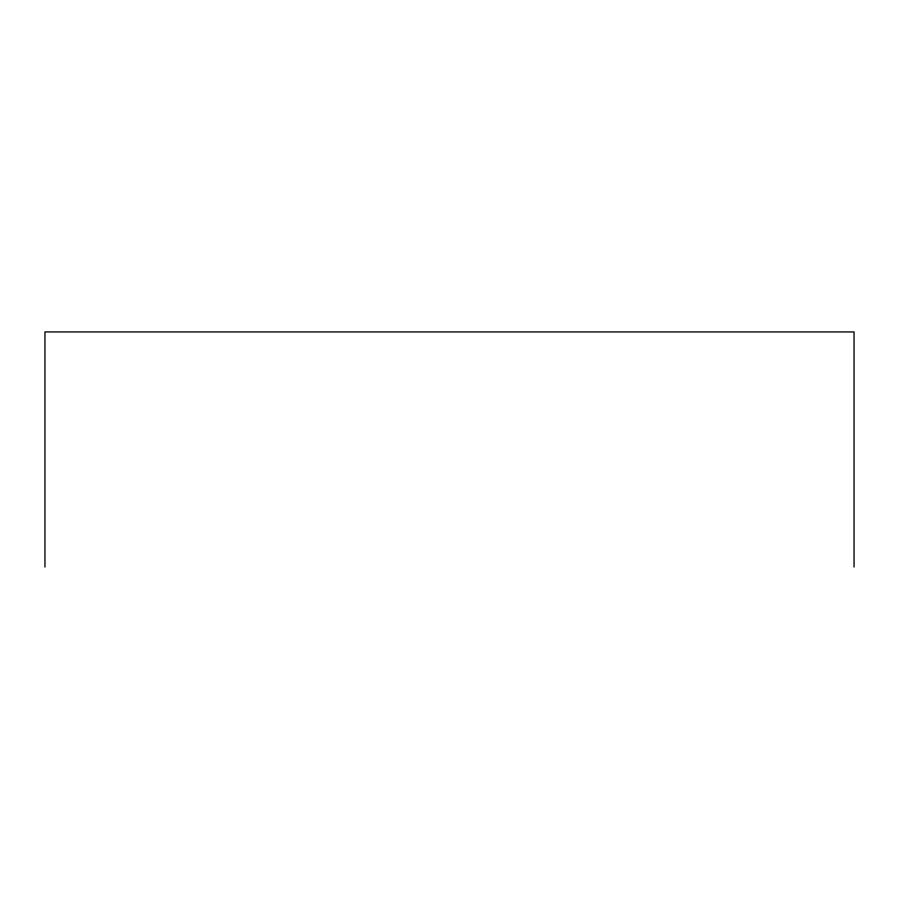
<?xml version="1.0" encoding="UTF-8"?>
<svg xmlns="http://www.w3.org/2000/svg" width="899" height="899" viewBox="0 0 899 899"><rect width="100%" height="100%" fill="white"/><g stroke="black" fill="none" stroke-linecap="round" stroke-linejoin="round"><path stroke-width="1.35" d="M854.05 567.067L854.05 331.933L44.95 331.933L44.95 567.067"/></g></svg>
